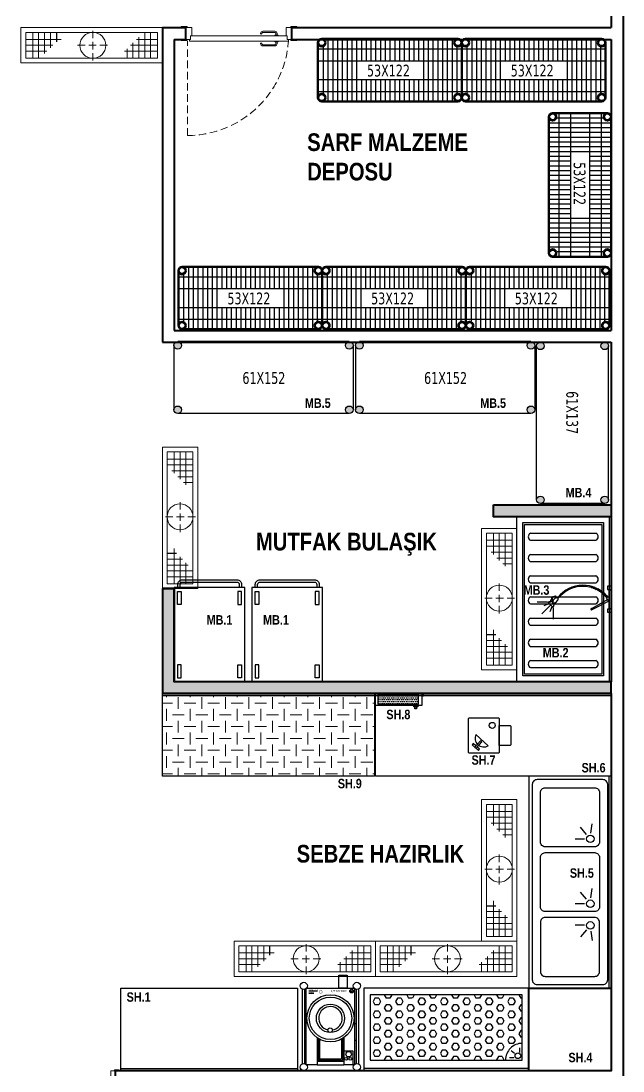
# Model space of a CAD drawing. Header units: centimetres. Extents: x 10321 to 11473, y 9141 to 13369.
# Drawn here: x 10961 to 11472, y 11708 to 12599 of the extents above; entities that cross this region are included whole.
import ezdxf
from ezdxf.enums import TextEntityAlignment as Align

# ---------------------------------------------------------------- set-up
doc = ezdxf.new("R2010")
doc.units = ezdxf.units.CM
doc.linetypes.add('DASHED2', pattern=[9.525, 6.35, -3.175])
doc.linetypes.add('HIDDEN', pattern=[0.375, 0.25, -0.125])
for name, color, linetype in [('0-MUTFAK', 7, 'Continuous'), ('Kıtc-002 Çizgi', 7, 'Continuous'), ('sıhhi tesisat', 162, 'Continuous')]:
    doc.layers.add(name, color=color, linetype=linetype)
for name, color, linetype, lineweight in [('A_frame', 167, 'Continuous', 9), ('A_strc-prf', 115, 'Continuous', 9), ('A_text', 7, 'Continuous', 9), ('BL-C', 140, 'Continuous', 0), ('continious', 7, 'Continuous', 50), ('continious2', 253, 'Continuous', 25), ('DUVAR', 1, 'Continuous', 40), ('GRC-Ekipman', 4, 'Continuous', 25), ('GRC-sebze', 94, 'Continuous', 15), ('TES_SU', 150, 'Continuous', 25), ('yerizg-a', 7, 'Continuous', 15), ('yerizg-b', 7, 'Continuous', 9)]:
    doc.layers.add(name, color=color, linetype=linetype, lineweight=lineweight)
doc.styles.add('GZP', font='ARIALN.TTF')
doc.styles.add('ROMANS', font='ROMANSTW.SHX', dxfattribs={"width": 0.8})
doc.styles.get("Standard").update_dxf_attribs({"font": 'arial.ttf'})
doc.styles.add('STYLE1', font='tahoma.ttf', dxfattribs={"height": 18})

# ---------------------------------------------------------------- blocks, each defined once
blk = doc.blocks.new('WE2')
at = {"layer": 'A_strc-prf', "linetype": 'DASHED2', "elevation": 0}
blk.add_lwpolyline([(-2278.77, 19384.01, -0.392696), (-2193.23, 19464.02), (-2193.23, 19384.01)], format="xyb", dxfattribs=at)
blk.add_lwpolyline([(-2278.77, 19384.01, -0.392696), (-2193.23, 19464.02), (-2193.23, 19384.01)], format="xyb", dxfattribs=at)
at = {"layer": 'A_strc-prf', "elevation": 0}
for points in [[(-2267.15, 19388.01), (-2257.15, 19388.01, -0.414214), (-2255.15, 19386.01, -0.91685), (-2256.15, 19386.01, 0.414214), (-2257.15, 19387.01), (-2267.15, 19387.01, 0.414214), (-2268.15, 19386.01), (-2268.15, 19384.51), (-2269.15, 19384.51), (-2269.15, 19386.01, -0.414214)], [(-2267.15, 19388.01), (-2257.15, 19388.01, -0.414214), (-2255.15, 19386.01, -0.91685), (-2256.15, 19386.01, 0.414214), (-2257.15, 19387.01), (-2267.15, 19387.01, 0.414214), (-2268.15, 19386.01), (-2268.15, 19384.51), (-2269.15, 19384.51), (-2269.15, 19386.01, -0.414214)], [(-2269.15, 19377.51), (-2269.15, 19379.01), (-2268.15, 19379.01), (-2268.15, 19377.51, 0.414214), (-2267.15, 19376.51), (-2257.15, 19376.51, 0.414214), (-2256.15, 19377.51, -0.91685), (-2255.15, 19377.51, -0.414214), (-2257.15, 19375.51), (-2267.15, 19375.51, -0.414214)], [(-2269.15, 19377.51), (-2269.15, 19379.01), (-2268.15, 19379.01), (-2268.15, 19377.51, 0.414214), (-2267.15, 19376.51), (-2257.15, 19376.51, 0.414214), (-2256.15, 19377.51, -0.91685), (-2255.15, 19377.51, -0.414214), (-2257.15, 19375.51), (-2267.15, 19375.51, -0.414214)]]:
    blk.add_lwpolyline(points, format="xyb", close=True, dxfattribs=at)
for points in [[(-2285.77, 19383.51), (-2280.77, 19383.51), (-2280.77, 19382.51), (-2281.77, 19382.51), (-2285.77, 19382.51)], [(-2285.77, 19383.51), (-2280.77, 19383.51), (-2280.77, 19382.51), (-2281.77, 19382.51), (-2285.77, 19382.51)], [(-2281.77, 19382.51), (-2277.77, 19382.51), (-2277.77, 19379.51), (-2276.77, 19379.51), (-2276.77, 19372.51), (-2281.77, 19372.51)], [(-2281.77, 19382.51), (-2277.77, 19382.51), (-2277.77, 19379.51), (-2276.77, 19379.51), (-2276.77, 19372.51), (-2281.77, 19372.51)], [(-2277.77, 19382.51), (-2278.77, 19382.51), (-2278.77, 19384.01), (-2194.77, 19384.01), (-2194.77, 19382.51), (-2195.77, 19382.51), (-2195.77, 19379.51), (-2196.77, 19379.51), (-2277.77, 19379.51)], [(-2277.77, 19382.51), (-2278.77, 19382.51), (-2278.77, 19384.01), (-2194.77, 19384.01), (-2194.77, 19382.51), (-2195.77, 19382.51), (-2195.77, 19379.51), (-2196.77, 19379.51), (-2277.77, 19379.51)], [(-2270.03, 19384.51), (-2267.28, 19384.51), (-2267.28, 19384.01), (-2270.03, 19384.01)], [(-2270.03, 19384.51), (-2267.28, 19384.51), (-2267.28, 19384.01), (-2270.03, 19384.01)], [(-2270.03, 19379.51), (-2267.28, 19379.51), (-2267.28, 19379.01), (-2270.03, 19379.01)], [(-2270.03, 19379.51), (-2267.28, 19379.51), (-2267.28, 19379.01), (-2270.03, 19379.01)], [(-2196.77, 19379.51), (-2195.77, 19379.51), (-2195.77, 19382.51), (-2191.77, 19382.51), (-2191.77, 19372.51), (-2196.77, 19372.51)], [(-2196.77, 19379.51), (-2195.77, 19379.51), (-2195.77, 19382.51), (-2191.77, 19382.51), (-2191.77, 19372.51), (-2196.77, 19372.51)], [(-2192.77, 19383.51), (-2187.77, 19383.51), (-2187.77, 19382.51), (-2191.77, 19382.51), (-2192.77, 19382.51)], [(-2192.77, 19383.51), (-2187.77, 19383.51), (-2187.77, 19382.51), (-2191.77, 19382.51), (-2192.77, 19382.51)], [(-2285.77, 19372.51), (-2281.77, 19372.51), (-2280.77, 19372.51), (-2280.77, 19371.51), (-2285.77, 19371.51)], [(-2285.77, 19372.51), (-2281.77, 19372.51), (-2280.77, 19372.51), (-2280.77, 19371.51), (-2285.77, 19371.51)], [(-2192.77, 19372.51), (-2191.77, 19372.51), (-2187.77, 19372.51), (-2187.77, 19371.51), (-2192.77, 19371.51)], [(-2192.77, 19372.51), (-2191.77, 19372.51), (-2187.77, 19372.51), (-2187.77, 19371.51), (-2192.77, 19371.51)]]:
    blk.add_lwpolyline(points, close=True, dxfattribs=at)
blk = doc.blocks.new('K-160')
at = {"layer": 'A_frame'}
for points in [[(-717.49, 19159.98), (-717.49, 19163.62), (-716.77, 19163.62), (-716.77, 19160.71), (-716.77, 19159.98)], [(-706.76, 19159.98), (-706.76, 19160.71), (-706.76, 19163.62), (-706.04, 19163.62), (-706.04, 19159.98)], [(-716.77, 19081.44), (-716.77, 19080.71), (-717.86, 19080.71), (-717.86, 19158.53), (-716.77, 19158.53), (-716.77, 19157.8), (-714.58, 19157.8), (-714.58, 19157.07), (-714.58, 19081.44)], [(-714.58, 19157.07), (-714.58, 19157.8), (-716.77, 19157.8), (-716.77, 19160.71), (-706.76, 19160.71), (-706.76, 19157.07)], [(-718.22, 19074.35), (-718.22, 19072.35), (-717.86, 19072.35), (-717.86, 19074.35)], [(-716.77, 19079.98), (-716.77, 19080.71), (-717.86, 19080.71), (-717.86, 19002.89), (-716.77, 19002.89), (-716.77, 19003.62), (-714.58, 19003.62), (-714.58, 19004.35), (-714.58, 19079.98)], [(-714.58, 19074.35), (-714.58, 19072.35), (-714.22, 19072.35), (-714.22, 19074.35)], [(-714.58, 19004.35), (-714.58, 19003.62), (-716.77, 19003.62), (-716.77, 19000.71), (-706.76, 19000.71), (-706.76, 19004.35)], [(-717.49, 19001.44), (-717.49, 18997.8), (-716.77, 18997.8), (-716.77, 19000.71), (-716.77, 19001.44)], [(-706.76, 19001.44), (-706.76, 19000.71), (-706.76, 18997.8), (-706.04, 18997.8), (-706.04, 19001.44)]]:
    blk.add_lwpolyline(points, close=True, dxfattribs=at)
at = {"layer": 'A_frame', "linetype": 'HIDDEN', "ltscale": 15}
for points in [[(-717.86, 19080.71, -0.462383), (-796.77, 19159.65), (-717.86, 19159.65)], [(-717.86, 19080.71, 0.462383), (-796.77, 19001.77), (-717.86, 19001.77)]]:
    blk.add_lwpolyline(points, format="xyb", dxfattribs=at)
at = {"layer": 'A_frame'}
for points in [[(-720.77, 19089.16), (-720.77, 19096.43, -0.414214), (-719.31, 19097.89, -0.91685), (-719.31, 19097.16, 0.414214), (-720.04, 19096.43), (-720.04, 19089.16, 0.414214), (-719.31, 19088.43), (-718.22, 19088.43), (-718.22, 19087.71), (-719.31, 19087.71, -0.414214)], [(-713.13, 19087.71), (-714.22, 19087.71), (-714.22, 19088.43), (-713.13, 19088.43, 0.414214), (-712.4, 19089.16), (-712.4, 19096.43, 0.414214), (-713.13, 19097.16, -0.91685), (-713.13, 19097.89, -0.414214), (-711.67, 19096.43), (-711.67, 19089.16, -0.414214)], [(-720.77, 19072.26), (-720.77, 19064.99, 0.414214), (-719.31, 19063.53, 0.91685), (-719.31, 19064.26, -0.414214), (-720.04, 19064.99), (-720.04, 19072.26, -0.414214), (-719.31, 19072.99), (-718.22, 19072.99), (-718.22, 19073.72), (-719.31, 19073.72, 0.414214)], [(-713.13, 19073.72), (-714.22, 19073.72), (-714.22, 19072.99), (-713.13, 19072.99, -0.414214), (-712.4, 19072.26), (-712.4, 19064.99, -0.414214), (-713.13, 19064.26, 0.91685), (-713.13, 19063.53, 0.414214), (-711.67, 19064.99), (-711.67, 19072.26, 0.414214)]]:
    blk.add_lwpolyline(points, format="xyb", close=True, dxfattribs=at)
blk = doc.blocks.new('SebzeST.140-70')
h = blk.add_hatch()
h.set_pattern_fill('HEX', color=251, style=0)
h.set_pattern_definition([(0, (-12360.4633, -10510.258), (0, 5.49926), [3.175, -6.35]), (120, (-12360.4633, -10510.258), (-4.7624989, -2.74963), [3.175, -6.35]), (60, (-12357.2883, -10510.258), (-4.7624989, 2.74963), [3.175, -6.35])])
h.paths.add_polyline_path([(-134.5, -64.5), (-5.5, -64.5), (-5.5, -9), (-120.28, -9, -0.414214), (-134.5, -23.22)])
at = {"color": 251}
for p, q in [((-132.46, -15.55), (-132.46, -19.44)), ((-128.02, -14.63), (-125.18, -16.85)), ((-127.4, -10.86), (-123.57, -10.86))]:
    blk.add_line(p, q, dxfattribs=at)
for points in [[(0, 0), (-140, 0), (-140, -70), (0, -70)], [(0, 0), (-140, 0), (-140, -2), (0, -2)], [(-5.5, -9), (-134.5, -9), (-134.5, -64.5), (-5.5, -64.5)]]:
    blk.add_lwpolyline(points, close=True)
blk.add_circle((-130.74, -12.66), 2.4, dxfattribs=at)
blk.add_arc((-134.5, -9), 14.22, 270, 0, dxfattribs=at)
blk = doc.blocks.new('v-sg')
at = {"layer": 'TES_SU', "linetype": 'Continuous', "const_width": 1.2}
blk.add_lwpolyline([(-5, 0, 1), (5, 0, 1)], format="xyb", close=True, dxfattribs=at)
blk = doc.blocks.new('P-30')
at = {"layer": 'GRC-Ekipman'}
for p, q in [((-1638.02, 18559.67, 10.3), (-1638, 18559.38, 10.3)), ((-1638.02, 18559.67, 10.3), (-1637.79, 18559.51, 10.3)), ((-1638, 18559.38, 10.3), (-1637.93, 18559.42, 10.3)), ((-1637.36, 18558.34, 10.3), (-1637.94, 18558.29, 10.3)), ((-1637.94, 18558.29, 10.3), (-1637.26, 18557.32, 10.3)), ((-1637.93, 18559.42, 10.3), (-1637.79, 18559.51, 10.3)), ((-1637.87, 18559.46, 10.3), (-1637.92, 18559.43, 10.3)), ((-1637.92, 18559.43, 10.3), (-1637.36, 18558.34, 10.3)), ((-1637.27, 18558.29, 10.3), (-1637.87, 18559.46, 10.3)), ((-1637.85, 18558.24, 10.3), (-1637.27, 18558.29, 10.3)), ((-1637.22, 18557.34, 10.3), (-1637.85, 18558.24, 10.3)), ((-1610.15, 18560.8, 0), (-1610.15, 18562.3, 0)), ((-1596.15, 18560.8, 0), (-1596.15, 18562.3, 0)), ((-1587.09, 18551.73, 0), (-1587.09, 18559.29, 0)), ((-1587.09, 18559.29, 0), (-1575.15, 18559.29, 0)), ((-1598.09, 18551.73, 0), (-1575.15, 18551.73, 0)), ((-1597.45, 18550.73, 0), (-1579.15, 18550.73, 0)), ((-1596.89, 18549.73, 0), (-1580.15, 18549.73, 0)), ((-1580.15, 18531.13, 0), (-1580.15, 18549.73, 0)), ((-1579.15, 18530.13, 0), (-1579.15, 18550.73, 0)), ((-1578.15, 18529.13, 0), (-1578.15, 18551.73, 0)), ((-1575.15, 18529.13, 0), (-1575.15, 18551.73, 0)), ((-1596.89, 18531.13, 0), (-1579.15, 18531.13, 0)), ((-1598.09, 18529.13, 0), (-1575.15, 18529.13, 0)), ((-1597.45, 18530.13, 0), (-1578.15, 18530.13, 0)), ((-1610.15, 18519.8, 0), (-1610.15, 18518.3, 0)), ((-1596.15, 18519.8, 0), (-1596.15, 18518.3, 0))]:
    blk.add_line(p, q, dxfattribs=at)
at = {"layer": 'GRC-Ekipman', "elevation": 0}
for points in [[(-1575.15, 18519.8), (-1640.15, 18519.8), (-1640.15, 18560.8), (-1575.15, 18560.8), (-1575.15, 18551.73)], [(-1639.55, 18564.3), (-1575.74, 18564.3)], [(-1639.19, 18562.3), (-1576.1, 18562.3)], [(-1575.15, 18529.13), (-1575.15, 18519.8)], [(-1639.55, 18516.3), (-1575.74, 18516.3)], [(-1639.19, 18518.3), (-1576.1, 18518.3)]]:
    blk.add_lwpolyline(points, dxfattribs=at)
blk.add_lwpolyline([(-1651.1, 18547.53), (-1651.1, 18554.65), (-1640.15, 18554.65), (-1640.15, 18547.53)], close=True, dxfattribs=at)
at = {"layer": 'GRC-Ekipman'}
for centre, radius in [((-1642.15, 18562.8, 0), 3), ((-1637.69, 18558.42, 10.3), 1.58), ((-1614.59, 18540.43, 0), 20), ((-1614.59, 18540.43, 0), 18), ((-1584.13, 18555.86, 0), 2.29), ((-1580.21, 18557.4, 0), 1.26), ((-1573.15, 18562.8, 0), 3), ((-1614.59, 18540.43, 0), 12), ((-1580.21, 18553.61, 0), 1.26), ((-1604.6, 18540.15, 0), 1.9), ((-1642.15, 18517.8, 0), 3), ((-1573.15, 18517.8, 0), 3)]:
    blk.add_circle(centre, radius, dxfattribs=at)
blk.add_arc((-1614.59, 18540.43, 0), 10, 9.30203, 347.47644, dxfattribs=at)
at = {"layer": 'GRC-Ekipman', "xscale": 0.2549349402009376, "yscale": 0.2549349402009376, "zscale": 0.2549349402009376, "rotation": 89.99999999999999}
blk.add_blockref('v-sg', (-1637.03, 18532.05, 0), dxfattribs=at)
at = {"layer": 'GRC-Ekipman'}
blk.add_text('0,75 KW 380V', height=1.5, rotation=90, dxfattribs=at).set_placement((-1637.01, 18540.64, 0))
at = {"layer": 'GRC-Ekipman', "char_height": 1, "attachment_point": 1, "rotation": 90}
for s, insert in [('{\\L\\C5;SOĞUK SU}', (-1639.22, 18521.93, 0)), ('{\\L\\C5;GİDER}', (-1637.01, 18521.93, 0))]:
    blk.add_mtext_dynamic_manual_height_columns(s, width=14.9424, gutter_width=50, heights=[0], dxfattribs=dict(at, insert=insert))
blk = doc.blocks.new('CTezg.150-70')
for p, q in [((-150, 0), (0, 0)), ((-150, -70), (-150, 0)), ((0, 0), (0, -70)), ((0, -2), (-150, -2)), ((0, -70), (-150, -70))]:
    blk.add_line(p, q)
blk = doc.blocks.new('PoliTT.S.180-70')
at = {"layer": 'GRC-sebze'}
h = blk.add_hatch(dxfattribs=at)
h.set_pattern_fill('CHECKERED', color=256, scale=10, style=0)
h.set_pattern_definition([(0, (180, 0), (10, 10), [10, -10]), (90, (185, 5), (-10, 10), [10, -10])])
h.paths.add_polyline_path([(0, -70), (180, -70), (180, -2), (0, -2)])
for p, q in [((0, 0), (180, 0)), ((0, -70), (0, 0)), ((180, 0), (180, -70)), ((180, -2), (0, -2)), ((180, -70), (0, -70))]:
    blk.add_line(p, q)
blk = doc.blocks.new('KAZAN YIKAMA EVY.140-80')
for p, q in [((0, 0), (140, 0)), ((0, -80), (0, 0)), ((140, 0), (140, -80)), ((5, -6.5), (135, -6.5)), ((5, -75), (5, -6.5)), ((6.5, -8), (133.5, -8)), ((6.5, -73.5), (6.5, -8)), ((133.5, -8), (133.5, -73.5)), ((135, -6.5), (135, -75)), ((140, -80), (0, -80)), ((135, -75), (5, -75)), ((133.5, -73.5), (6.5, -73.5))]:
    blk.add_line(p, q)
at = {"color": 251}
for p, q in [((14, -68.5), (14, -13)), ((20, -68.5), (20, -13)), ((32, -68.5), (32, -13)), ((38, -68.5), (38, -13)), ((50, -68.5), (50, -13)), ((56, -68.5), (56, -13)), ((68, -68.5), (68, -13)), ((74, -68.5), (74, -13)), ((86, -68.5), (86, -13)), ((92, -68.5), (92, -13)), ((104, -68.5), (104, -13)), ((110, -68.5), (110, -13)), ((122, -68.5), (122, -13)), ((128, -68.5), (128, -13))]:
    blk.add_line(p, q, dxfattribs=at)
blk.add_lwpolyline([(0, 0), (140, 0), (140, -1.5), (0, -1.5)], close=True)
for centre, start, end in [((17, -14.25), 22.61986, 157.38014), ((35, -14.25), 22.61986, 157.38014), ((53, -14.25), 22.61986, 157.38014), ((71, -14.25), 22.61986, 157.38014), ((89, -14.25), 22.61986, 157.38014), ((107, -14.25), 22.61986, 157.38014), ((125, -14.25), 22.61986, 157.38014), ((17, -67.25), 202.61986, 337.38014), ((35, -67.25), 202.61986, 337.38014), ((53, -67.25), 202.61986, 337.38014), ((71, -67.25), 202.61986, 337.38014), ((89, -67.25), 202.61986, 337.38014), ((107, -67.25), 202.61986, 337.38014), ((125, -67.25), 202.61986, 337.38014)]:
    blk.add_arc(centre, 3.25, start, end, dxfattribs=at)
blk = doc.blocks.new('137')
at = {"lineweight": -2}
h = blk.add_hatch(color=256, dxfattribs=at)
h.paths.add_polyline_path([(-1688.01, 18617.04, 1), (-1681.61, 18617.04, 1)])
h.paths.add_polyline_path([(-1681.61, 18562.44, 1), (-1688.01, 18562.44, 1)])
h = blk.add_hatch(color=256, dxfattribs=at)
h.paths.add_polyline_path([(-1557.41, 18617.04, 1), (-1551.01, 18617.04, 1)])
h.paths.add_polyline_path([(-1557.41, 18562.44, 1), (-1551.01, 18562.44, 1)])
for p, q in [((-1554.21, 18620.24), (-1684.81, 18620.24)), ((-1688.01, 18617.04), (-1688.01, 18562.44)), ((-1551.01, 18617.04), (-1551.01, 18562.44)), ((-1554.21, 18559.24), (-1684.81, 18559.24))]:
    blk.add_line(p, q)
for centre in [(-1684.81, 18617.04), (-1554.21, 18617.04), (-1684.81, 18562.44), (-1554.21, 18562.44)]:
    blk.add_circle(centre, 3.2)
at = {"style": 'STYLE1', "width": 0.8}
blk.add_text('61X137', height=10, dxfattribs=at).set_placement((-1646.41, 18584.4))
blk = doc.blocks.new('152')
at = {"lineweight": -2}
h = blk.add_hatch(color=256, dxfattribs=at)
h.paths.add_polyline_path([(-1483.21, 18617.04, 1), (-1476.81, 18617.04, 1)])
h.paths.add_polyline_path([(-1476.81, 18562.44, 1), (-1483.21, 18562.44, 1)])
h = blk.add_hatch(color=256, dxfattribs=at)
h.paths.add_polyline_path([(-1337.61, 18617.04, 1), (-1331.21, 18617.04, 1)])
h.paths.add_polyline_path([(-1337.61, 18562.44, 1), (-1331.21, 18562.44, 1)])
for p, q in [((-1334.41, 18620.24), (-1480.01, 18620.24)), ((-1483.21, 18617.04), (-1483.21, 18562.44)), ((-1331.21, 18617.04), (-1331.21, 18562.44)), ((-1334.41, 18559.24), (-1480.01, 18559.24))]:
    blk.add_line(p, q)
for centre in [(-1480.01, 18617.04), (-1334.41, 18617.04), (-1480.01, 18562.44), (-1334.41, 18562.44)]:
    blk.add_circle(centre, 3.2)
at = {"style": 'STYLE1', "width": 0.8}
blk.add_text('61X152', height=10, dxfattribs=at).set_placement((-1425.13, 18584.4))
blk = doc.blocks.new('ÖN YIKAMA DUŞ')
at = {"linetype": 'Continuous'}
for p, q in [((0, 0), (0, -4.4)), ((3.7, 0), (0, 0)), ((3.7, -4.4), (3.7, 0)), ((4.5, 0), (4.5, -3)), ((26.9, 0), (4.5, 0)), ((26.9, -3), (26.9, 0)), ((27.7, 0), (27.7, -4.4)), ((31.4, 0), (27.7, 0)), ((31.4, -4.4), (31.4, 0)), ((0, -4.4), (3.7, -4.4)), ((4.5, -0.7), (3.7, -0.7)), ((4.5, -2.2), (3.7, -2.2)), ((4.5, -3), (13.4, -3)), ((5.5, -11), (7.6, -13)), ((6.9, -9.5), (9, -11.5)), ((8.1, -7.9), (10.2, -9.9)), ((9.4, -6.4), (11.5, -8.4)), ((10.9, -5), (13, -7)), ((11.5, -4.7), (13.6, -6.7)), ((11.9, -4.2), (14, -6.2)), ((12.2, -3.9), (13.4, -2.9)), ((12.2, -3.9), (14.3, -5.9)), ((13.4, -2.9), (17.9, -2.9)), ((17.9, -2.9), (14.3, -5.9)), ((17.8, -3), (26.9, -3)), ((27.7, -0.7), (26.9, -0.7)), ((27.7, -2.2), (26.9, -2.2)), ((27.7, -4.4), (31.4, -4.4)), ((-0.1, -22.8), (2.6, -23.8)), ((0.7, -20.4), (3.4, -21.4)), ((1.7, -17.8), (4.1, -19.3)), ((2.7, -15.3), (5.1, -16.8)), ((4.2, -12.9), (6.3, -14.9))]:
    blk.add_line(p, q, dxfattribs=at)
at = {"color": 251, "linetype": 'Continuous'}
for p, q in [((27, -23.5), (16.1, -4.4)), ((18.1, -3), (28.5, -23.5)), ((11.7, -67.6), (12, -67.6)), ((12.6, -71.5), (11.7, -67.6)), ((12, -67.6), (13.2, -71.3)), ((15.9, -72.4), (12.6, -71.5)), ((13.2, -71.3), (16, -71.7)), ((17.1, -73.3), (15.9, -72.4)), ((16, -71.7), (17.9, -71.2)), ((18.1, -73), (17.1, -73.3)), ((25.7, -70.4), (19.4, -76.7)), ((21.4, -75.7), (23.6, -81.6)), ((23, -73.8), (33.2, -84.2)), ((25, -72.1), (31, -74.4)), ((26.3, -70.3), (39.7, -70.3)), ((19.4, -77.2), (19.4, -89.9))]:
    blk.add_line(p, q, dxfattribs=at)
at = {"linetype": 'Continuous'}
for centre, radius, start, end in [((37, -34.4), 38.3, 129.0428, 232.3369), ((38.2, -34.3), 38.1, 130.3173, 231.5585)]:
    blk.add_arc(centre, radius, start, end, dxfattribs=at)
at = {"color": 251, "linetype": 'Continuous'}
for centre, radius, start, end in [((27.7, -23.9), 0.838, 153.2717, 26.7283), ((14.6, -65), 0.878, 134.1304, 188.0124), ((20, -64.2), 6.42, 188.0124, 207.313), ((14.6, -65), 0.878, 80.2485, 134.1304), ((26.8, -60.8), 14, 207.313, 216.9944), ((13.6, -70.5), 6.42, 60.9479, 80.2485), ((32.3, -52), 24, 225.8417, 233.2402), ((9.9, -77.1), 14, 51.2665, 60.9479), ((-87.9, -95.9), 109, 10.1631, 13.6355), ((22.2, -65.7), 6.11, 227.097, 246.8677), ((96.2, -54.1), 80.1, 192.3119, 196.3602), ((-2.2, -81.9), 26.2, 29.9355, 37.0189), ((16.1, -72.9), 5.32, 28.8119, 50.0063), ((46.7, 29.8), 102.3, 254.5947, 258.178), ((19.9, -70.5), 0.878, 260.2485, 314.1304), ((2.7, -141.7), 74.9, 72.112, 76.2975), ((19.9, -70.5), 0.878, 314.1304, 8.0124)]:
    blk.add_arc(centre, radius, start, end, dxfattribs=at)
blk = doc.blocks.new('RobotCoupe.CL52')
for points in [[(12, -30), (-12, -30, -0.414214), (-13, -29), (-13, -1, -0.414214), (-12, 0), (12, 0, -0.414214), (13, -1), (13, -29, -0.414214)], [(13, -6.49), (22, -6.49, -0.414214), (23, -7.49), (23, -22.51, -0.414214), (22, -23.51), (13, -23.51)]]:
    blk.add_lwpolyline(points, format="xyb", close=True)
at = {"color": 147}
for points in [[(-6.69, -14.03), (3.74, -23.62)], [(-6.74, -23.81), (-8.94, -21.81), (-9.78, -22.74), (-4.45, -27.58)], [(-4.45, -27.58), (-3.62, -26.65), (-5.81, -24.66)]]:
    blk.add_lwpolyline(points, dxfattribs=at)
blk.add_lwpolyline([(-7.58, -24.74), (-6.65, -25.58), (-1.81, -20.25), (-2.74, -19.42)], close=True, dxfattribs=at)
at = {"color": 147, "const_width": 0.385}
blk.add_lwpolyline([(-3.78, -21.09, 1), (-2.64, -20.9, 1)], format="xyb", close=True, dxfattribs=at)
at = {"color": 147}
blk.add_circle((7.11, -6.38), 2.56, dxfattribs=at)
blk.add_arc((-0.01, -17.22), 7.4, 154.47126, 300.95293, dxfattribs=at)
blk = doc.blocks.new('Y-SIFON')
at = {"layer": 'yerizg-a', "color": 0, "linetype": 'Continuous'}
blk.add_circle((0, 0), 11, dxfattribs=at)
at = {"layer": 'yerizg-b', "color": 0, "linetype": 'DASHED2'}
for points in [[(0, 13), (0, -13)], [(-13, 0), (13, 0)]]:
    blk.add_lwpolyline(points, dxfattribs=at)
blk = doc.blocks.new('FGEWRW')
at = {"layer": 'BL-C', "linetype": 'Continuous'}
for p, q in [((418958.37, 6392413.23, 0), (418958.37, 6392391.23, 0)), ((418963.37, 6392391.23, 0), (418963.37, 6392413.23, 0)), ((418968.37, 6392413.23, 0), (418968.37, 6392395.23, 0)), ((418973.37, 6392413.23, 0), (418973.37, 6392400.23, 0)), ((418978.37, 6392413.23, 0), (418978.37, 6392405.23, 0)), ((419048.37, 6392391.23, 0), (419048.37, 6392409.23, 0)), ((419053.37, 6392413.23, 0), (419053.37, 6392391.23, 0)), ((419058.37, 6392391.23, 0), (419058.37, 6392413.23, 0)), ((418952.37, 6392407.23, 0), (418980.37, 6392407.23, 0)), ((418952.37, 6392402.23, 0), (418975.37, 6392402.23, 0)), ((419064.37, 6392402.23, 0), (419041.37, 6392402.23, 0)), ((419043.37, 6392391.23, 0), (419043.37, 6392404.23, 0)), ((419064.37, 6392407.23, 0), (419046.37, 6392407.23, 0)), ((418952.37, 6392397.23, 0), (418970.37, 6392397.23, 0)), ((419064.37, 6392397.23, 0), (419034.37, 6392397.23, 0))]:
    blk.add_line(p, q, dxfattribs=at)
at = {"layer": 'BL-C', "linetype": 'Continuous', "elevation": 0}
for points in [[(419068.37, 6392417.23), (418948.37, 6392417.23), (418948.37, 6392387.23), (419068.37, 6392387.23)], [(419064.37, 6392413.23), (418952.37, 6392413.23), (418952.37, 6392391.23), (419064.37, 6392391.23)]]:
    blk.add_lwpolyline(points, close=True, dxfattribs=at)
at = {"layer": 'sıhhi tesisat'}
blk.add_line((419038.37, 6392391.23, 0), (419038.37, 6392399.23, 0), dxfattribs=at)
at = {"layer": 'BL-C', "linetype": 'Continuous', "extrusion": (0, 0, -1), "zscale": -1}
blk.add_blockref('Y-SIFON', (-419007.37, 6392402.23, 0), dxfattribs=at)
at = {"layer": 'BL-C', "linetype": 'Continuous', "style": 'ROMANS', "text_generation_flag": 4, "width": 0.8}
blk.add_attdef('YRNO', text='', height=10, rotation=180, dxfattribs=at).set_placement((418965.37, 6392377.23, 0), align=Align.MIDDLE)
blk = doc.blocks.new('A$C53276CB1')
for p, q in [((0, 49.79), (0, 3.2)), ((118.8, 53), (3.2, 53)), ((122, 49.79), (122, 3.2)), ((118.8, 0), (3.2, 0))]:
    blk.add_line(p, q)
for centre in [(3.2, 49.8), (118.8, 49.8), (3.2, 3.2), (118.8, 3.2)]:
    blk.add_circle(centre, 3.2)
at = {"layer": 'continious2'}
for p, q in [((4.43, 45.91), (4.43, 7.09)), ((8.48, 53), (8.48, 0)), ((12.53, 53), (12.53, 0)), ((16.58, 53), (16.58, 0)), ((20.63, 53), (20.63, 0)), ((24.68, 53), (24.68, 0)), ((28.73, 53), (28.73, 0)), ((32.78, 53), (32.78, 0)), ((36.83, 53), (36.83, 34.5)), ((40.88, 53), (40.88, 34.5)), ((44.93, 53), (44.93, 34.5)), ((48.98, 53), (48.98, 34.5)), ((53.03, 53), (53.03, 34.5)), ((57.08, 53), (57.08, 34.5)), ((61.13, 53), (61.13, 34.5)), ((65.18, 53), (65.18, 34.5)), ((69.23, 53), (69.23, 34.5)), ((73.28, 53), (73.28, 34.5)), ((77.33, 53), (77.33, 34.5)), ((81.38, 53), (81.38, 34.5)), ((85.43, 53), (85.43, 34.5)), ((89.48, 53), (89.48, 0)), ((93.53, 53), (93.53, 0)), ((97.58, 53), (97.58, 0)), ((101.63, 53), (101.63, 0)), ((105.68, 53), (105.68, 0)), ((109.73, 53), (109.73, 0)), ((113.78, 53), (113.78, 0)), ((117.83, 45.91), (117.83, 7.09)), ((0, 44.5), (122, 44.5)), ((0, 34.5), (122, 34.5)), ((0, 18.5), (122, 18.5)), ((36.83, 18.5), (36.83, 0)), ((40.88, 18.5), (40.88, 0)), ((44.93, 18.5), (44.93, 0)), ((48.98, 18.5), (48.98, 0)), ((53.03, 18.5), (53.03, 0)), ((57.08, 18.5), (57.08, 0)), ((61.13, 18.5), (61.13, 0)), ((65.18, 18.5), (65.18, 0)), ((69.23, 18.5), (69.23, 0)), ((73.28, 18.5), (73.28, 0)), ((77.33, 18.5), (77.33, 0)), ((81.38, 18.5), (81.38, 0)), ((85.43, 18.5), (85.43, 0)), ((0, 8.5), (122, 8.5))]:
    blk.add_line(p, q, dxfattribs=at)
for centre in [(3.2, 49.8), (118.8, 49.8), (3.2, 3.2), (118.8, 3.2)]:
    blk.add_circle(centre, 2.5, dxfattribs=at)
at = {"style": 'STYLE1', "width": 0.8}
blk.add_text('53X122', height=10, dxfattribs=at).set_placement((41.61, 21.15))
blk = doc.blocks.new('A$C3BCB2360')
at = {"layer": 'Kıtc-002 Çizgi'}
h = blk.add_hatch(dxfattribs=at)
h.set_pattern_fill('DOTS', color=256, style=0)
h.set_pattern_definition([(0, (-5262.7797, -8365.3325), (0.79375, 1.5875), [0, -1.5875])])
h.paths.add_polyline_path([(3, 11.83), (3, 3.83), (37.5, 3.83), (37.5, 11.83)])
for points in [[(0, 2.83), (40.5, 2.83), (40.5, 12.83), (0, 12.83)], [(3, 3.83), (37.5, 3.83), (37.5, 11.83), (3, 11.83)], [(40.5, 11.83), (41.4, 11.83), (41.7, 11.53), (41.7, 10.93), (41.4, 10.63), (40.5, 10.63)], [(33.33, 2.83), (36.88, 2.83), (36.88, 1.42), (33.33, 1.42)], [(34.4, 1.42), (35.81, 1.42), (35.81, 0), (34.4, 0)]]:
    blk.add_lwpolyline(points, close=True, dxfattribs=at)
blk = doc.blocks.new('Evye3.180-70')
at = {"color": 251}
for p, q in [((-131.66, -17.24), (-139.47, -16.13)), ((-76.66, -17.24), (-84.47, -16.13)), ((-48.34, -17.24), (-40.53, -16.13)), ((-130.43, -21.05), (-136.53, -26.06)), ((-126.52, -22.71), (-126.52, -30.6)), ((-75.43, -21.05), (-81.53, -26.06)), ((-71.52, -22.71), (-71.52, -30.6)), ((-53.48, -22.71), (-53.48, -30.6)), ((-49.57, -21.05), (-43.47, -26.06))]:
    blk.add_line(p, q, dxfattribs=at)
for points in [[(-180, -70), (0, -70), (0, 0), (-180, 0)], [(-180, -2), (0, -2), (0, 0), (-180, 0)]]:
    blk.add_lwpolyline(points, close=True)
blk.add_lwpolyline([(-173, -67), (-7, -67, 0.414214), (-3, -63), (-3, -7, 0.414214), (-7, -3), (-173, -3, 0.414214), (-177, -7), (-177, -63, 0.414214)], format="xyb", close=True)
for points in [[(-124, -60), (-166, -60, -0.414214), (-170, -56), (-170, -14, -0.414214), (-166, -10), (-124, -10, -0.414214), (-120, -14), (-120, -56, -0.414214)], [(-69, -60), (-111, -60, -0.414214), (-115, -56), (-115, -14, -0.414214), (-111, -10), (-69, -10, -0.414214), (-65, -14), (-65, -56, -0.414214)], [(-56, -60), (-14, -60, 0.414214), (-10, -56), (-10, -14, 0.414214), (-14, -10), (-56, -10, 0.414214), (-60, -14), (-60, -56, 0.414214)]]:
    blk.add_lwpolyline(points, format="xyb", close=True, dxfattribs=at)
for centre in [(-126.71, -17.74), (-71.71, -17.74), (-53.29, -17.74)]:
    blk.add_circle(centre, 3.19, dxfattribs=at)
blk = doc.blocks.new('CTezg.200-70')
for p, q in [((-200, 0), (0, 0)), ((-200, -70), (-200, 0)), ((0, 0), (0, -70)), ((0, -2), (-200, -2)), ((0, -70), (-200, -70))]:
    blk.add_line(p, q)
blk = doc.blocks.new('ARB. Kazan Taşıma 80-60')
blk.add_lwpolyline([(0, 0), (0, -80), (60, -80), (60, 0)], close=True)
at = {"color": 251}
for points in [[(2.89, -3.38), (6.08, -3.38), (6.08, -14.4), (2.89, -14.4)], [(57.11, -3.38), (53.92, -3.38), (53.92, -14.4), (57.11, -14.4)], [(2.89, -76.62), (6.08, -76.62), (6.08, -65.6), (2.89, -65.6)], [(57.11, -76.62), (53.92, -76.62), (53.92, -65.6), (57.11, -65.6)]]:
    blk.add_lwpolyline(points, close=True, dxfattribs=at)
for points in [[(56.97, -80.16), (56.97, -82.6, -0.414214), (52.97, -86.6), (6.75, -86.6, -0.414214), (2.75, -82.6), (2.75, -80)], [(54.97, -80.16), (54.97, -82.6, -0.414214), (52.97, -84.6), (6.75, -84.6, -0.414214), (4.75, -82.6), (4.75, -80)]]:
    blk.add_lwpolyline(points, format="xyb", dxfattribs=at)

msp = doc.modelspace()

# ---------------------------------------------------------------- hatches: boundary and pattern name
at = {"layer": 'DUVAR'}
h = msp.add_hatch(color=5, dxfattribs=at)
h.dxf.hatch_style = 1
h.paths.add_polyline_path([(11091.49, 12117.11), (11081.49, 12117.11), (11081.49, 12028.11), (11462.49, 12028.11), (11462.49, 12038.11), (11091.49, 12038.11)])
h.paths.add_polyline_path([(11462.49, 12188.11), (11362.49, 12188.11), (11362.49, 12178.11), (11462.49, 12178.11)])

# ---------------------------------------------------------------- linework, layer by layer
at = {"layer": 'DUVAR', "color": 5}
for p, q in [((11462.49, 12605.86), (11462.49, 12593.11)), ((11472.49, 12605.86), (11472.49, 11201.11)), ((11081.49, 12593.11), (11101.49, 12593.11)), ((11081.49, 12593.11), (11081.49, 12583.11)), ((11101.49, 12583.11), (11101.49, 12593.11)), ((11191.49, 12583.11), (11191.49, 12593.11)), ((11191.49, 12593.11), (11462.49, 12593.11)), ((11081.49, 12588.11), (11081.49, 12326.11)), ((11091.49, 12583.11), (11101.49, 12583.11)), ((11091.49, 12583.11), (11091.49, 12336.11)), ((11091.49, 12583.11), (11101.49, 12583.11)), ((11191.49, 12583.11), (11462.49, 12583.11)), ((11462.49, 12583.11), (11462.49, 12336.11)), ((11091.49, 12336.11), (11462.49, 12336.11)), ((11081.49, 12326.11), (11462.49, 12326.11)), ((11462.49, 12326.11), (11462.49, 12038.11)), ((11462.49, 12326.11), (11462.49, 12038.11)), ((11362.49, 12178.11), (11362.49, 12188.11)), ((11362.49, 12188.11), (11462.49, 12188.11)), ((11462.49, 12178.11), (11362.49, 12178.11)), ((11081.49, 12117.11), (11091.49, 12117.11)), ((11081.49, 12117.11), (11081.49, 12028.11)), ((11091.49, 12117.11), (11091.49, 12038.11)), ((11462.49, 12038.11), (11091.49, 12038.11)), ((11462.49, 12028.11), (11081.49, 12028.11)), ((11462.49, 12028.11), (11462.49, 11708.11)), ((11462.49, 12028.11), (11462.49, 11708.11)), ((11462.49, 11708.11), (11041.49, 11708.11)), ((11041.49, 11708.11), (11041.49, 11698.11))]:
    msp.add_line(p, q, dxfattribs=at)
for points in [[(11362.49, 12188.11), (11462.49, 12188.11), (11462.49, 12178.11), (11362.49, 12178.11)], [(11392.49, 11778.11), (11462.49, 11778.11), (11462.49, 11708.11), (11392.49, 11708.11)]]:
    msp.add_lwpolyline(points, close=True, dxfattribs=at)
msp.add_lwpolyline([(11081.49, 12117.11), (11081.49, 12028.11), (11462.49, 12028.11), (11462.49, 12038.11), (11091.49, 12038.11), (11091.49, 12117.11), (11081.49, 12117.11)], dxfattribs=at)

# ---------------------------------------------------------------- block references
at = {"layer": '0-MUTFAK', "color": 0}
for name, p, rotation in [('FGEWRW', (430029.86, 6404980.34, 0), 180), ('137', (-7160.04, 10638.27), 270), ('FGEWRW', (-6381305.74, 431185.48, 0), 270), ('KAZAN YIKAMA EVY.140-80', (11462.49, 12178.11), 270), ('FGEWRW', (-6381034.74, 431116.48, 0), 270), ('FGEWRW', (-6381034.74, 430886.48, 0), 270), ('FGEWRW', (430210.86, 6404205.34, 0), 180), ('FGEWRW', (430330.86, 6404205.34, 0), 180), ('P-30', (-7316.24, 10137.96, 0), 270), ('CTezg.150-70', (11046.16, 11708.11), 180), ('SebzeST.140-70', (11252.49, 11708.11), 180)]:
    msp.add_blockref(name, p, dxfattribs=dict(at, rotation=rotation))
for name, p in [('152', (12574.54, -6293.56)), ('152', (12728.77, -6293.56)), ('PoliTT.S.180-70', (11081.49, 12028.11))]:
    msp.add_blockref(name, p, dxfattribs=at)
at = {"layer": '0-MUTFAK', "color": 0, "xscale": 0.7, "yscale": 0.7, "zscale": 0.7, "rotation": 270}
msp.add_blockref('ÖN YIKAMA DUŞ', (11462.49, 12119.09), dxfattribs=at)
at = {"layer": 'continious', "lineweight": -2}
for p in [(11213.56, 12530.55), (11335.56, 12530.55), (11095.08, 12337.19), (11217.08, 12337.19), (11339.08, 12337.19)]:
    msp.add_blockref('A$C53276CB1', p, dxfattribs=at)
at = {"layer": 'continious', "lineweight": -2, "rotation": 270}
msp.add_blockref('A$C53276CB1', (11409.49, 12520.61), dxfattribs=at)
at = {"layer": 'DUVAR', "color": 5}
for name, p, rotation in [('WE2', (8909.72, 31965.62, 0), 180), ('K-160', (30042.2, 12414.87), 90)]:
    msp.add_blockref(name, p, dxfattribs=dict(at, rotation=rotation))
at = {"layer": 'GRC-Ekipman', "linetype": 'Continuous', "rotation": 180}
for p in [(11151.49, 12038.11), (11217.35, 12038.11)]:
    msp.add_blockref('ARB. Kazan Taşıma 80-60', p, dxfattribs=at)
at = {"layer": 'GRC-Ekipman'}
for name, p in [('CTezg.200-70', (11462.49, 12028.11)), ('RobotCoupe.CL52', (11354.36, 12007.45))]:
    msp.add_blockref(name, p, dxfattribs=at)
at = {"layer": 'GRC-Ekipman', "rotation": 270}
msp.add_blockref('Evye3.180-70', (11462.49, 11778.11), dxfattribs=at)
at = {"layer": 'Kıtc-002 Çizgi'}
msp.add_blockref('A$C3BCB2360', (11261.49, 12015.28), dxfattribs=at)

# ---------------------------------------------------------------- texts
at = {"layer": 'A_text', "attachment_point": 1, "style": 'GZP'}
for s, insert, char_height in [('{\\fArial Narrow|b1|i0|c162|p34;SARF MALZEME DEPOSU}', (11204.42, 12503.44), 15), ('{\\fArial Narrow|b1|i0|c162|p34;MB.5}', (11202.47, 12278.52), 8), ('{\\fArial Narrow|b1|i0|c162|p34;MB.5}', (11351.31, 12278.52), 8), ('{\\fArial Narrow|b1|i0|c162|p34;MB.4}', (11423.75, 12202.59), 8), ('{\\fArial Narrow|b1|i0|c162|p34;MUTFAK BULAŞIK}', (11160.9, 12164.49), 15), ('{\\fArial Narrow|b1|i0|c162|p34;MB.3}', (11388.12, 12119.94), 8), ('{\\fArial Narrow|b1|i0|c162|p34;MB.1}', (11119.05, 12094.62), 8), ('{\\fArial Narrow|b1|i0|c162|p34;MB.1}', (11167, 12094.62), 8), ('{\\fArial Narrow|b1|i0|c162|p34;MB.2}', (11404.39, 12066.77), 8), ('{\\fArial Narrow|b1|i0|c162|p34;SH.8}', (11271.63, 12014.36), 8), ('{\\fArial Narrow|b1|i0|c162|p34;SH.7}', (11343.92, 11975.72), 8), ('{\\fArial Narrow|b1|i0|c162|p34;SH.6}', (11437.32, 11969.2), 8), ('{\\fArial Narrow|b1|i0|c162|p34;SH.9}', (11230.41, 11955.74), 8), ('{\\fArial Narrow|b1|i0|c162|p34;SEBZE HAZIRLIK}', (11195.48, 11899.71), 15), ('{\\fArial Narrow|b1|i0|c162|p34;SH.5}', (11427.35, 11879.82), 8), ('{\\fArial Narrow|b1|i0|c162|p34;SH.1}', (11051.13, 11774.62, 0), 8), ('{\\fArial Narrow|b1|i0|c162|p34;SH.4}', (11426.18, 11723.29), 8)]:
    msp.add_mtext_dynamic_manual_height_columns(s, width=187.0193, gutter_width=12.5, heights=[0], dxfattribs=dict(at, insert=insert, char_height=char_height))

doc.saveas('drawing.dxf')
